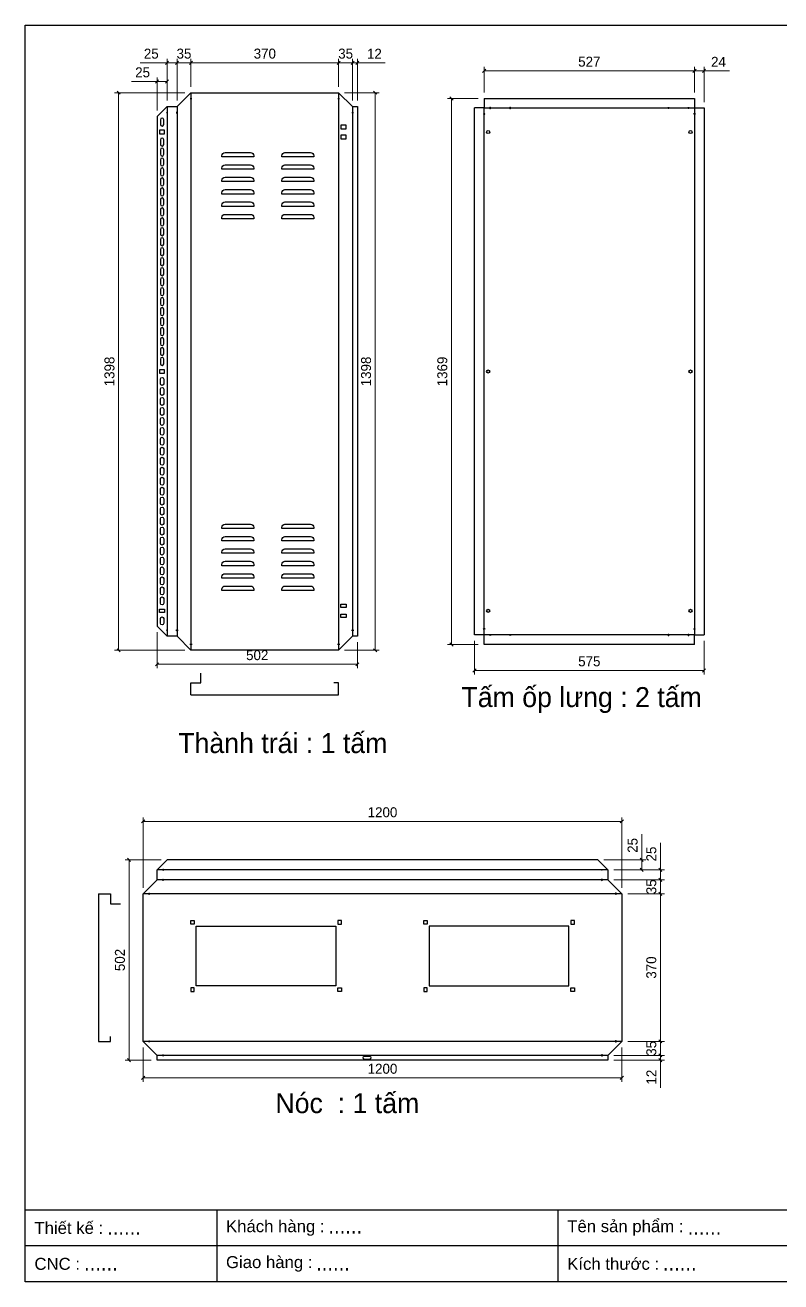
# Model space of a CAD drawing. Header units: millimetres. Extents: x 0 to 4455, y 0 to 3150.
# Drawn here: x 0 to 1894, y 0 to 3150 of the extents above; entities that cross this region are included whole.
import ezdxf
from ezdxf.enums import TextEntityAlignment as Align

# ---------------------------------------------------------------- set-up
doc = ezdxf.new("R2010")
doc.units = ezdxf.units.MM
doc.layers.add('CNC', color=7, linetype='Continuous')
doc.layers.add('DIM', color=253, linetype='Continuous')
doc.styles.add('Arial', font='arial.ttf')
doc.styles.add('Tahoma (Input Text)', font='tahoma.ttf')
doc.dimstyles.new('Dim-25', dxfattribs={"dimtxt": 25, "dimasz": 8, "dimexe": 10, "dimexo": 15, "dimgap": 10, "dimtad": 1, "dimdec": 0, "dimtxsty": 'Standard', "dimblk": 'OBLIQUE', "dimcen": 10, "dimclrd": 5, "dimclre": 5, "dimclrt": 3, "dimazin": 3, "dimtfac": 1, "dimtdec": 0, "dimtmove": 0, "dimatfit": 3, "dimldrblk": 'OBLIQUE', "dimlwd": 9, "dimlwe": 9})

# ---------------------------------------------------------------- blocks, each defined once
blk = doc.blocks.new('khungtenAsean2')
at = {"color": 7}
for p, q in [((2970, -1980), (0, -1980)), ((320, -1980), (320, -2100)), ((890, -1980), (890, -2100)), ((2020, -2040), (0, -2040))]:
    blk.add_line(p, q, dxfattribs=at)
blk.add_lwpolyline([(0, 0), (2970, 0), (2970, -2100), (0, -2100)], close=True, dxfattribs=at)
at = {"color": 2, "char_height": 20, "width": 917.634, "attachment_point": 4, "style": 'Arial'}
for s, insert in [('  Tên sản phẩm :', (890, -2010)), ('  Thiết kế :', (0, -2010)), ('  Khách hàng :', (320, -2010)), ('  Giao hàng :', (320, -2070)), ('  CNC :', (0, -2070)), ('  Kích thước :', (890, -2070))]:
    blk.add_mtext(s, dxfattribs=dict(at, insert=insert))
at = {"color": 1, "style": 'Tahoma (Input Text)', "flags": 8}
for tag, p in [('#03', (506.6, -2019.3)), ('#01', (137.1, -2021.3)), ('#05', (1106.6, -2021.3)), ('#07', (1834.7, -2021.3)), ('#09', (2146.7, -2021.3)), ('#02', (98.5, -2081.3)), ('#04', (486.1, -2081.3)), ('#06', (1065.3, -2081.3)), ('#08', (1817.4, -2081.3)), ('#10', (2146.7, -2081.3))]:
    blk.add_attdef(tag, p, '', height=25, dxfattribs=at)
blk.add_attdef('#11', text='', height=25, dxfattribs=at).set_placement((2915, -2067.3), align=Align.CENTER)
blk = doc.blocks.new('*D1')
at = {"color": 0, "linetype": 'ByBlock', "lineweight": -2}
for p, q in [((881.1, 2976.7), (873.1, 2984.7)), ((873.1, 1587.1), (881.1, 1579.1))]:
    blk.add_line(p, q, dxfattribs=at)
at = {"layer": 'Defpoints', "color": 0, "transparency": 16777216}
for p in [(785.5, 2980.7), (785.5, 1583.1), (877.1, 1583.1)]:
    blk.add_point(p, dxfattribs=at)
at = {"layer": 'DIM', "color": 5, "lineweight": 9, "transparency": 16777216}
for p, q in [((800.5, 2980.7), (887.1, 2980.7)), ((877.1, 2980.7), (877.1, 1583.1)), ((800.5, 1583.1), (887.1, 1583.1))]:
    blk.add_line(p, q, dxfattribs=at)
at = {"layer": 'DIM', "color": 3, "transparency": 16777216, "insert": (854.3, 2281.9), "char_height": 25, "attachment_point": 5, "rotation": 90}
blk.add_mtext('1398', dxfattribs=at)
blk = doc.blocks.new('_Oblique')
at = {"color": 0, "linetype": 'ByBlock', "lineweight": -2}
blk.add_line((-0.5, -0.5), (0.5, 0.5), dxfattribs=at)
blk = doc.blocks.new('*D2')
at = {"color": 0, "linetype": 'ByBlock', "lineweight": -2}
for p, q in [((419.5, 3059.7), (411.5, 3051.7)), ((781.5, 3051.7), (789.5, 3059.7))]:
    blk.add_line(p, q, dxfattribs=at)
at = {"layer": 'Defpoints', "color": 0, "transparency": 16777216}
for p in [(785.5, 3055.7), (415.5, 2980.7), (785.5, 2980.7)]:
    blk.add_point(p, dxfattribs=at)
at = {"layer": 'DIM', "color": 5, "lineweight": 9, "transparency": 16777216}
for p, q in [((415.5, 2995.7), (415.5, 3065.7)), ((415.5, 3055.7), (785.5, 3055.7)), ((785.5, 2995.7), (785.5, 3065.7))]:
    blk.add_line(p, q, dxfattribs=at)
at = {"layer": 'DIM', "color": 3, "transparency": 16777216, "insert": (600.5, 3078.5), "char_height": 25, "attachment_point": 5}
blk.add_mtext('370', dxfattribs=at)
blk = doc.blocks.new('*D3')
at = {"color": 0, "linetype": 'ByBlock', "lineweight": -2}
for p, q in [((789.5, 3059.7), (781.5, 3051.7)), ((816.5, 3051.7), (824.5, 3059.7))]:
    blk.add_line(p, q, dxfattribs=at)
at = {"layer": 'Defpoints', "color": 0, "transparency": 16777216}
for p in [(820.5, 3055.7), (785.5, 2980.7), (820.5, 2945.7)]:
    blk.add_point(p, dxfattribs=at)
at = {"layer": 'DIM', "color": 5, "lineweight": 9, "transparency": 16777216}
for p, q in [((785.5, 2995.7), (785.5, 3065.7)), ((785.5, 3055.7), (820.5, 3055.7)), ((820.5, 2960.7), (820.5, 3065.7))]:
    blk.add_line(p, q, dxfattribs=at)
at = {"layer": 'DIM', "color": 3, "transparency": 16777216, "insert": (803, 3078.5), "char_height": 25, "attachment_point": 5}
blk.add_mtext('35', dxfattribs=at)
blk = doc.blocks.new('*D4')
at = {"color": 0, "linetype": 'ByBlock', "lineweight": -2}
for p, q in [((816.5, 3051.7), (824.5, 3059.7)), ((836.5, 3059.7), (828.5, 3051.7))]:
    blk.add_line(p, q, dxfattribs=at)
at = {"layer": 'Defpoints', "color": 0, "transparency": 16777216}
for p in [(832.5, 3055.7), (820.5, 2945.7), (832.5, 2945.7)]:
    blk.add_point(p, dxfattribs=at)
at = {"layer": 'DIM', "color": 5, "lineweight": 9, "transparency": 16777216}
for p, q in [((820.5, 3055.7), (812.5, 3055.7)), ((820.5, 2960.7), (820.5, 3065.7)), ((820.5, 3055.7), (832.5, 3055.7)), ((832.5, 2960.7), (832.5, 3065.7)), ((832.5, 3055.7), (901.7, 3055.7))]:
    blk.add_line(p, q, dxfattribs=at)
at = {"layer": 'DIM', "color": 3, "transparency": 16777216, "insert": (875.1, 3078.2), "char_height": 25, "attachment_point": 5}
blk.add_mtext('12', dxfattribs=at)
blk = doc.blocks.new('*D5')
at = {"color": 0, "linetype": 'ByBlock', "lineweight": -2}
for p, q in [((334.5, 1551.9), (326.5, 1543.9)), ((828.5, 1543.9), (836.5, 1551.9))]:
    blk.add_line(p, q, dxfattribs=at)
at = {"layer": 'Defpoints', "color": 0, "transparency": 16777216}
for p in [(330.5, 1643.1), (832.5, 1618.1), (832.5, 1547.9)]:
    blk.add_point(p, dxfattribs=at)
at = {"layer": 'DIM', "color": 5, "lineweight": 9, "transparency": 16777216}
for p, q in [((330.5, 1628.1), (330.5, 1537.9)), ((832.5, 1603.1), (832.5, 1537.9)), ((330.5, 1547.9), (832.5, 1547.9))]:
    blk.add_line(p, q, dxfattribs=at)
at = {"layer": 'DIM', "color": 3, "transparency": 16777216, "insert": (581.5, 1570.7), "char_height": 25, "attachment_point": 5}
blk.add_mtext('502', dxfattribs=at)
blk = doc.blocks.new('*D6')
at = {"color": 0, "linetype": 'ByBlock', "lineweight": -2}
for p, q in [((384.5, 3059.7), (376.5, 3051.7)), ((411.5, 3051.7), (419.5, 3059.7))]:
    blk.add_line(p, q, dxfattribs=at)
at = {"layer": 'Defpoints', "color": 0, "transparency": 16777216}
for p in [(380.5, 3055.7), (415.5, 2980.7), (380.5, 2945.7)]:
    blk.add_point(p, dxfattribs=at)
at = {"layer": 'DIM', "color": 5, "lineweight": 9, "transparency": 16777216}
for p, q in [((380.5, 2960.7), (380.5, 3065.7)), ((415.5, 3055.7), (380.5, 3055.7)), ((415.5, 2995.7), (415.5, 3065.7))]:
    blk.add_line(p, q, dxfattribs=at)
at = {"layer": 'DIM', "color": 3, "transparency": 16777216, "insert": (398, 3078.5), "char_height": 25, "attachment_point": 5}
blk.add_mtext('35', dxfattribs=at)
blk = doc.blocks.new('*D7')
at = {"color": 0, "linetype": 'ByBlock', "lineweight": -2}
for p, q in [((359.5, 3059.7), (351.5, 3051.7)), ((376.5, 3051.7), (384.5, 3059.7))]:
    blk.add_line(p, q, dxfattribs=at)
at = {"layer": 'Defpoints', "color": 0, "transparency": 16777216}
for p in [(355.5, 3055.7), (355.5, 2945.7), (380.5, 2945.7)]:
    blk.add_point(p, dxfattribs=at)
at = {"layer": 'DIM', "color": 5, "lineweight": 9, "transparency": 16777216}
for p, q in [((355.5, 3055.7), (287.8, 3055.7)), ((355.5, 2960.7), (355.5, 3065.7)), ((380.5, 3055.7), (355.5, 3055.7)), ((380.5, 2960.7), (380.5, 3065.7))]:
    blk.add_line(p, q, dxfattribs=at)
at = {"layer": 'DIM', "color": 3, "transparency": 16777216, "insert": (316, 3078.4), "char_height": 25, "attachment_point": 5}
blk.add_mtext('25', dxfattribs=at)
blk = doc.blocks.new('*D8')
at = {"color": 0, "linetype": 'ByBlock', "lineweight": -2}
for p, q in [((334.5, 3012.8), (326.5, 3004.8)), ((351.5, 3004.8), (359.5, 3012.8))]:
    blk.add_line(p, q, dxfattribs=at)
at = {"layer": 'Defpoints', "color": 0, "transparency": 16777216}
for p in [(330.5, 3008.8), (355.5, 2945.7), (330.5, 2920.7)]:
    blk.add_point(p, dxfattribs=at)
at = {"layer": 'DIM', "color": 5, "lineweight": 9, "transparency": 16777216}
for p, q in [((330.5, 3008.8), (266.1, 3008.8)), ((330.5, 2935.7), (330.5, 3018.8)), ((355.5, 3008.8), (330.5, 3008.8)), ((355.5, 2960.7), (355.5, 3018.8))]:
    blk.add_line(p, q, dxfattribs=at)
at = {"layer": 'DIM', "color": 3, "transparency": 16777216, "insert": (294.3, 3031.6), "char_height": 25, "attachment_point": 5}
blk.add_mtext('25', dxfattribs=at)
blk = doc.blocks.new('f3daunguoc')
at = {"layer": 'CNC', "color": 2, "lineweight": -3}
blk.add_circle((0, 0), 1.5, dxfattribs=at)
blk = doc.blocks.new('f2dauxuoi')
at = {"layer": 'CNC', "color": 2, "lineweight": -3}
blk.add_circle((0, 0), 1, dxfattribs=at)
blk = doc.blocks.new('*D9')
at = {"color": 0, "linetype": 'ByBlock', "lineweight": -2}
for p, q in [((238.2, 2976.7), (230.2, 2984.7)), ((230.2, 1587.1), (238.2, 1579.1))]:
    blk.add_line(p, q, dxfattribs=at)
at = {"layer": 'Defpoints', "color": 0, "transparency": 16777216}
for p in [(415.5, 2980.7), (234.2, 1583.1), (415.5, 1583.1)]:
    blk.add_point(p, dxfattribs=at)
at = {"layer": 'DIM', "color": 5, "lineweight": 9, "transparency": 16777216}
for p, q in [((400.5, 2980.7), (224.2, 2980.7)), ((234.2, 2980.7), (234.2, 1583.1)), ((400.5, 1583.1), (224.2, 1583.1))]:
    blk.add_line(p, q, dxfattribs=at)
at = {"layer": 'DIM', "color": 3, "transparency": 16777216, "insert": (211.4, 2281.9), "char_height": 25, "attachment_point": 5, "rotation": 90}
blk.add_mtext('1398', dxfattribs=at)
blk = doc.blocks.new('*D19')
at = {"color": 0, "linetype": 'ByBlock', "lineweight": -2}
for p, q in [((1681.1, 3039.5), (1673.1, 3031.5)), ((1697.1, 3031.5), (1705.1, 3039.5))]:
    blk.add_line(p, q, dxfattribs=at)
at = {"layer": 'Defpoints', "color": 0, "transparency": 16777216}
for p in [(1701.1, 3035.5), (1677.1, 2966.3), (1701.1, 2942.3)]:
    blk.add_point(p, dxfattribs=at)
at = {"layer": 'DIM', "color": 5, "lineweight": 9, "transparency": 16777216}
for p, q in [((1677.1, 2981.3), (1677.1, 3045.5)), ((1677.1, 3035.5), (1701.1, 3035.5)), ((1701.1, 2957.3), (1701.1, 3045.5)), ((1701.1, 3035.5), (1765.2, 3035.5))]:
    blk.add_line(p, q, dxfattribs=at)
at = {"layer": 'DIM', "color": 3, "transparency": 16777216, "insert": (1737.2, 3058), "char_height": 25, "attachment_point": 5}
blk.add_mtext('24', dxfattribs=at)
blk = doc.blocks.new('*D20')
at = {"color": 0, "linetype": 'ByBlock', "lineweight": -2}
for p, q in [((1154.1, 3039.5), (1146.1, 3031.5)), ((1673.1, 3031.5), (1681.1, 3039.5))]:
    blk.add_line(p, q, dxfattribs=at)
at = {"layer": 'Defpoints', "color": 0, "transparency": 16777216}
for p in [(1150.1, 3035.5), (1150.1, 2966.3), (1677.1, 2966.3)]:
    blk.add_point(p, dxfattribs=at)
at = {"layer": 'DIM', "color": 5, "lineweight": 9, "transparency": 16777216}
for p, q in [((1150.1, 2981.3), (1150.1, 3045.5)), ((1677.1, 3035.5), (1150.1, 3035.5)), ((1677.1, 2981.3), (1677.1, 3045.5))]:
    blk.add_line(p, q, dxfattribs=at)
at = {"layer": 'DIM', "color": 3, "transparency": 16777216, "insert": (1413.6, 3058.3), "char_height": 25, "attachment_point": 5}
blk.add_mtext('527', dxfattribs=at)
blk = doc.blocks.new('*D21')
at = {"color": 0, "linetype": 'ByBlock', "lineweight": -2}
for p, q in [((1072.1, 2962.3), (1064.1, 2970.3)), ((1064.1, 1601.5), (1072.1, 1593.5))]:
    blk.add_line(p, q, dxfattribs=at)
at = {"layer": 'Defpoints', "color": 0, "transparency": 16777216}
for p in [(1150.1, 2966.3), (1068.1, 1597.5), (1150.1, 1597.5)]:
    blk.add_point(p, dxfattribs=at)
at = {"layer": 'DIM', "color": 5, "lineweight": 9, "transparency": 16777216}
for p, q in [((1135.1, 2966.3), (1058.1, 2966.3)), ((1068.1, 2966.3), (1068.1, 1597.5)), ((1135.1, 1597.5), (1058.1, 1597.5))]:
    blk.add_line(p, q, dxfattribs=at)
at = {"layer": 'DIM', "color": 3, "transparency": 16777216, "insert": (1045.3, 2281.9), "char_height": 25, "attachment_point": 5, "rotation": 90}
blk.add_mtext('1369', dxfattribs=at)
blk = doc.blocks.new('*D29')
at = {"color": 0, "linetype": 'ByBlock', "lineweight": -2}
for p, q in [((1130.1, 1536.5), (1122.1, 1528.5)), ((1697.1, 1528.5), (1705.1, 1536.5))]:
    blk.add_line(p, q, dxfattribs=at)
at = {"layer": 'Defpoints', "color": 0, "transparency": 16777216}
for p in [(1126.1, 1621.5), (1701.1, 1621.5), (1701.1, 1532.5)]:
    blk.add_point(p, dxfattribs=at)
at = {"layer": 'DIM', "color": 5, "lineweight": 9, "transparency": 16777216}
for p, q in [((1126.1, 1606.5), (1126.1, 1522.5)), ((1701.1, 1606.5), (1701.1, 1522.5)), ((1126.1, 1532.5), (1701.1, 1532.5))]:
    blk.add_line(p, q, dxfattribs=at)
at = {"layer": 'DIM', "color": 3, "transparency": 16777216, "insert": (1413.6, 1555.2), "char_height": 25, "attachment_point": 5}
blk.add_mtext('575', dxfattribs=at)
blk = doc.blocks.new('*D30')
at = {"color": 0, "linetype": 'ByBlock', "lineweight": -2}
for p, q in [((299.6, 515.2), (291.6, 507.2)), ((1491.2, 507.2), (1499.2, 515.2))]:
    blk.add_line(p, q, dxfattribs=at)
at = {"layer": 'Defpoints', "color": 0, "transparency": 16777216}
for p in [(295.6, 602.8), (1495.2, 602.8), (295.6, 511.2)]:
    blk.add_point(p, dxfattribs=at)
at = {"layer": 'DIM', "color": 5, "lineweight": 9, "transparency": 16777216}
for p, q in [((295.6, 587.8), (295.6, 501.2)), ((1495.2, 587.8), (1495.2, 501.2)), ((1495.2, 511.2), (295.6, 511.2))]:
    blk.add_line(p, q, dxfattribs=at)
at = {"layer": 'DIM', "color": 3, "transparency": 16777216, "insert": (895.4, 534), "char_height": 25, "attachment_point": 5}
blk.add_mtext('1200', dxfattribs=at)
blk = doc.blocks.new('*D31')
at = {"color": 0, "linetype": 'ByBlock', "lineweight": -2}
for p, q in [((1595.7, 968.8), (1587.7, 976.8)), ((1587.7, 606.8), (1595.7, 598.8))]:
    blk.add_line(p, q, dxfattribs=at)
at = {"layer": 'Defpoints', "color": 0, "transparency": 16777216}
for p in [(1495.2, 972.8), (1495.2, 602.8), (1591.7, 602.8)]:
    blk.add_point(p, dxfattribs=at)
at = {"layer": 'DIM', "color": 5, "lineweight": 9, "transparency": 16777216}
for p, q in [((1510.2, 972.8), (1601.7, 972.8)), ((1591.7, 972.8), (1591.7, 602.8)), ((1510.2, 602.8), (1601.7, 602.8))]:
    blk.add_line(p, q, dxfattribs=at)
at = {"layer": 'DIM', "color": 3, "transparency": 16777216, "insert": (1569, 787.8), "char_height": 25, "attachment_point": 5, "rotation": 90}
blk.add_mtext('370', dxfattribs=at)
blk = doc.blocks.new('*D32')
at = {"color": 0, "linetype": 'ByBlock', "lineweight": -2}
for p, q in [((1595.7, 598.8), (1587.7, 606.8)), ((1587.7, 571.8), (1595.7, 563.8))]:
    blk.add_line(p, q, dxfattribs=at)
at = {"layer": 'Defpoints', "color": 0, "transparency": 16777216}
for p in [(1495.2, 602.8), (1460.2, 567.8), (1591.7, 567.8)]:
    blk.add_point(p, dxfattribs=at)
at = {"layer": 'DIM', "color": 5, "lineweight": 9, "transparency": 16777216}
for p, q in [((1510.2, 602.8), (1601.7, 602.8)), ((1591.7, 602.8), (1591.7, 567.8)), ((1475.2, 567.8), (1601.7, 567.8))]:
    blk.add_line(p, q, dxfattribs=at)
at = {"layer": 'DIM', "color": 3, "transparency": 16777216, "insert": (1569, 585.3), "char_height": 25, "attachment_point": 5, "rotation": 90}
blk.add_mtext('35', dxfattribs=at)
blk = doc.blocks.new('*D33')
at = {"color": 0, "linetype": 'ByBlock', "lineweight": -2}
for p, q in [((1587.7, 571.8), (1595.7, 563.8)), ((1595.7, 551.8), (1587.7, 559.8))]:
    blk.add_line(p, q, dxfattribs=at)
at = {"layer": 'Defpoints', "color": 0, "transparency": 16777216}
for p in [(1460.2, 567.8), (1460.2, 555.8), (1591.7, 555.8)]:
    blk.add_point(p, dxfattribs=at)
at = {"layer": 'DIM', "color": 5, "lineweight": 9, "transparency": 16777216}
for p, q in [((1475.2, 567.8), (1601.7, 567.8)), ((1591.7, 567.8), (1591.7, 575.8)), ((1591.7, 567.8), (1591.7, 555.8)), ((1475.2, 555.8), (1601.7, 555.8)), ((1591.7, 555.8), (1591.7, 486.6))]:
    blk.add_line(p, q, dxfattribs=at)
at = {"layer": 'DIM', "color": 3, "transparency": 16777216, "insert": (1569.2, 513.2), "char_height": 25, "attachment_point": 5, "rotation": 90}
blk.add_mtext('12', dxfattribs=at)
blk = doc.blocks.new('*D34')
at = {"color": 0, "linetype": 'ByBlock', "lineweight": -2}
for p, q in [((264.3, 1053.8), (256.3, 1061.8)), ((256.3, 559.8), (264.3, 551.8))]:
    blk.add_line(p, q, dxfattribs=at)
at = {"layer": 'Defpoints', "color": 0, "transparency": 16777216}
for p in [(355.6, 1057.8), (260.3, 555.8), (330.6, 555.8)]:
    blk.add_point(p, dxfattribs=at)
at = {"layer": 'DIM', "color": 5, "lineweight": 9, "transparency": 16777216}
for p, q in [((340.6, 1057.8), (250.3, 1057.8)), ((260.3, 1057.8), (260.3, 555.8)), ((315.6, 555.8), (250.3, 555.8))]:
    blk.add_line(p, q, dxfattribs=at)
at = {"layer": 'DIM', "color": 3, "transparency": 16777216, "insert": (237.6, 806.8), "char_height": 25, "attachment_point": 5, "rotation": 90}
blk.add_mtext('502', dxfattribs=at)
blk = doc.blocks.new('*D35')
at = {"color": 0, "linetype": 'ByBlock', "lineweight": -2}
for p, q in [((1595.7, 1003.8), (1587.7, 1011.8)), ((1587.7, 976.8), (1595.7, 968.8))]:
    blk.add_line(p, q, dxfattribs=at)
at = {"layer": 'Defpoints', "color": 0, "transparency": 16777216}
for p in [(1460.2, 1007.8), (1591.7, 1007.8), (1495.2, 972.8)]:
    blk.add_point(p, dxfattribs=at)
at = {"layer": 'DIM', "color": 5, "lineweight": 9, "transparency": 16777216}
for p, q in [((1475.2, 1007.8), (1601.7, 1007.8)), ((1591.7, 972.8), (1591.7, 1007.8)), ((1510.2, 972.8), (1601.7, 972.8))]:
    blk.add_line(p, q, dxfattribs=at)
at = {"layer": 'DIM', "color": 3, "transparency": 16777216, "insert": (1569, 990.3), "char_height": 25, "attachment_point": 5, "rotation": 90}
blk.add_mtext('35', dxfattribs=at)
blk = doc.blocks.new('*D36')
at = {"color": 0, "linetype": 'ByBlock', "lineweight": -2}
for p, q in [((1595.7, 1028.8), (1587.7, 1036.8)), ((1587.7, 1011.8), (1595.7, 1003.8))]:
    blk.add_line(p, q, dxfattribs=at)
at = {"layer": 'Defpoints', "color": 0, "transparency": 16777216}
for p in [(1460.2, 1032.8), (1591.7, 1032.8), (1460.2, 1007.8)]:
    blk.add_point(p, dxfattribs=at)
at = {"layer": 'DIM', "color": 5, "lineweight": 9, "transparency": 16777216}
for p, q in [((1591.7, 1032.8), (1591.7, 1100.6)), ((1475.2, 1032.8), (1601.7, 1032.8)), ((1591.7, 1007.8), (1591.7, 1032.8)), ((1475.2, 1007.8), (1601.7, 1007.8))]:
    blk.add_line(p, q, dxfattribs=at)
at = {"layer": 'DIM', "color": 3, "transparency": 16777216, "insert": (1569, 1072.4), "char_height": 25, "attachment_point": 5, "rotation": 90}
blk.add_mtext('25', dxfattribs=at)
blk = doc.blocks.new('*D37')
at = {"color": 0, "linetype": 'ByBlock', "lineweight": -2}
for p, q in [((1548.9, 1053.8), (1540.9, 1061.8)), ((1540.9, 1036.8), (1548.9, 1028.8))]:
    blk.add_line(p, q, dxfattribs=at)
at = {"layer": 'Defpoints', "color": 0, "transparency": 16777216}
for p in [(1435.2, 1057.8), (1544.9, 1057.8), (1460.2, 1032.8)]:
    blk.add_point(p, dxfattribs=at)
at = {"layer": 'DIM', "color": 5, "lineweight": 9, "transparency": 16777216}
for p, q in [((1544.9, 1057.8), (1544.9, 1122.3)), ((1450.2, 1057.8), (1554.9, 1057.8)), ((1544.9, 1032.8), (1544.9, 1057.8)), ((1475.2, 1032.8), (1554.9, 1032.8))]:
    blk.add_line(p, q, dxfattribs=at)
at = {"layer": 'DIM', "color": 3, "transparency": 16777216, "insert": (1522.1, 1094), "char_height": 25, "attachment_point": 5, "rotation": 90}
blk.add_mtext('25', dxfattribs=at)
blk = doc.blocks.new('*D38')
at = {"color": 0, "linetype": 'ByBlock', "lineweight": -2}
for p, q in [((299.6, 1158.2), (291.6, 1150.2)), ((1491.2, 1150.2), (1499.2, 1158.2))]:
    blk.add_line(p, q, dxfattribs=at)
at = {"layer": 'Defpoints', "color": 0, "transparency": 16777216}
for p in [(295.6, 1154.2), (295.6, 972.8), (1495.2, 972.8)]:
    blk.add_point(p, dxfattribs=at)
at = {"layer": 'DIM', "color": 5, "lineweight": 9, "transparency": 16777216}
for p, q in [((295.6, 987.8), (295.6, 1164.2)), ((1495.2, 1154.2), (295.6, 1154.2)), ((1495.2, 987.8), (1495.2, 1164.2))]:
    blk.add_line(p, q, dxfattribs=at)
at = {"layer": 'DIM', "color": 3, "transparency": 16777216, "insert": (895.4, 1176.9), "char_height": 25, "attachment_point": 5}
blk.add_mtext('1200', dxfattribs=at)

msp = doc.modelspace()

# ---------------------------------------------------------------- linework, layer by layer
at = {"color": 7}
for p, q in [((380.5, 2945.7), (415.5, 2980.7)), ((415.5, 2980.7), (415.5, 1583.1)), ((785.5, 2980.7), (785.5, 1583.1)), ((785.5, 2980.7), (820.5, 2945.7)), ((355.5, 2945.7), (330.5, 2920.7)), ((355.5, 2945.7), (355.5, 1618.1)), ((380.5, 2945.7), (380.5, 1618.1)), ((820.5, 2945.7), (820.5, 1618.1)), ((330.5, 2920.7), (330.5, 1643.1)), ((355.5, 1618.1), (330.5, 1643.1)), ((380.5, 1618.1), (415.5, 1583.1)), ((785.5, 1583.1), (820.5, 1618.1)), ((440.5, 1501.1), (440.5, 1526.1)), ((415.5, 1471.1), (415.5, 1501.1)), ((415.5, 1501.1), (440.5, 1501.1)), ((785.5, 1501.1), (773.5, 1501.1)), ((785.5, 1471.1), (785.5, 1501.1)), ((415.5, 1471.1), (785.5, 1471.1)), ((330.6, 1032.8), (355.6, 1057.8)), ((1435.2, 1057.8), (355.6, 1057.8)), ((1460.2, 1032.8), (1435.2, 1057.8)), ((1460.2, 1032.8), (330.6, 1032.8)), ((330.6, 1007.8), (295.6, 972.8)), ((1460.2, 1007.8), (330.6, 1007.8)), ((1460.2, 1007.8), (1495.2, 972.8)), ((183.6, 972.8), (183.6, 602.8)), ((183.6, 972.8), (213.6, 972.8)), ((213.6, 972.8), (213.6, 947.8)), ((213.6, 947.8), (238.6, 947.8)), ((1495.2, 972.8), (295.6, 972.8)), ((183.6, 602.8), (213.6, 602.8)), ((213.6, 602.8), (213.6, 614.8)), ((1495.2, 602.8), (295.6, 602.8)), ((295.6, 602.8), (330.6, 567.8)), ((1495.2, 602.8), (1460.2, 567.8)), ((1460.2, 567.8), (330.6, 567.8))]:
    msp.add_line(p, q, dxfattribs=at)
for points in [[(415.5, 2980.7), (785.5, 2980.7)], [(355.5, 2945.7), (380.5, 2945.7)], [(820.5, 2945.7), (832.5, 2945.7), (832.5, 1618.1), (820.5, 1618.1)], [(380.5, 1618.1), (355.5, 1618.1)], [(785.5, 1583.1), (415.5, 1583.1)], [(330.6, 1007.8), (330.6, 1032.8)], [(1460.2, 1032.8), (1460.2, 1007.8)], [(295.6, 602.8), (295.6, 972.8)], [(1495.2, 972.8), (1495.2, 602.8)], [(1460.2, 567.8), (1460.2, 555.8), (330.6, 555.8), (330.6, 567.8)]]:
    msp.add_lwpolyline(points, dxfattribs=at)
for points in [[(1150.1, 2966.3), (1150.1, 2942.3), (1126.1, 2942.3)], [(1150.1, 2966.3), (1677.1, 2966.3)], [(1677.1, 2966.3), (1677.1, 2942.3), (1701.1, 2942.3)], [(1126.1, 1621.5), (1126.1, 2942.3)], [(1701.1, 2942.3), (1701.1, 1621.5)], [(1150.1, 1597.5), (1150.1, 1621.5), (1126.1, 1621.5)], [(1677.1, 1597.5), (1677.1, 1621.5), (1701.1, 1621.5)], [(1677.1, 1597.5), (1150.1, 1597.5)]]:
    msp.add_lwpolyline(points)
msp.add_lwpolyline([(1150.1, 2942.3), (1677.1, 2942.3), (1677.1, 1621.5), (1150.1, 1621.5)], close=True)
at = {"color": 2, "ltscale": 0.5}
for points in [[(338.8, 2901.2, 1), (347.3, 2901.2), (347.3, 2912.7, 1), (338.8, 2912.7)], [(338.8, 2851.2, 1), (347.3, 2851.2), (347.3, 2862.7, 1), (338.8, 2862.7)], [(338.8, 2826.2, 1), (347.3, 2826.2), (347.3, 2837.7, 1), (338.8, 2837.7)], [(338.8, 2801.2, 1), (347.3, 2801.2), (347.3, 2812.7, 1), (338.8, 2812.7)], [(338.8, 2776.2, 1), (347.3, 2776.2), (347.3, 2787.7, 1), (338.8, 2787.7)], [(338.8, 2751.2, 1), (347.3, 2751.2), (347.3, 2762.7, 1), (338.8, 2762.7)], [(338.8, 2726.2, 1), (347.3, 2726.2), (347.3, 2737.7, 1), (338.8, 2737.7)], [(338.8, 2701.2, 1), (347.3, 2701.2), (347.3, 2712.7, 1), (338.8, 2712.7)], [(338.8, 2676.2, 1), (347.3, 2676.2), (347.3, 2687.7, 1), (338.8, 2687.7)], [(338.8, 2651.2, 1), (347.3, 2651.2), (347.3, 2662.7, 1), (338.8, 2662.7)], [(338.8, 2626.2, 1), (347.3, 2626.2), (347.3, 2637.7, 1), (338.8, 2637.7)], [(338.8, 2601.2, 1), (347.3, 2601.2), (347.3, 2612.7, 1), (338.8, 2612.7)], [(338.8, 2576.2, 1), (347.3, 2576.2), (347.3, 2587.7, 1), (338.8, 2587.7)], [(338.8, 2551.2, 1), (347.3, 2551.2), (347.3, 2562.7, 1), (338.8, 2562.7)], [(338.8, 2526.2, 1), (347.3, 2526.2), (347.3, 2537.7, 1), (338.8, 2537.7)], [(338.8, 2501.2, 1), (347.3, 2501.2), (347.3, 2512.7, 1), (338.8, 2512.7)], [(338.8, 2476.2, 1), (347.3, 2476.2), (347.3, 2487.7, 1), (338.8, 2487.7)], [(338.8, 2451.2, 1), (347.3, 2451.2), (347.3, 2462.7, 1), (338.8, 2462.7)], [(338.8, 2426.2, 1), (347.3, 2426.2), (347.3, 2437.7, 1), (338.8, 2437.7)], [(338.8, 2401.2, 1), (347.3, 2401.2), (347.3, 2412.7, 1), (338.8, 2412.7)], [(338.8, 2376.2, 1), (347.3, 2376.2), (347.3, 2387.7, 1), (338.8, 2387.7)], [(338.8, 2351.2, 1), (347.3, 2351.2), (347.3, 2362.7, 1), (338.8, 2362.7)], [(338.8, 2326.2, 1), (347.3, 2326.2), (347.3, 2337.7, 1), (338.8, 2337.7)], [(338.8, 2301.2, 1), (347.3, 2301.2), (347.3, 2312.7, 1), (338.8, 2312.7)], [(338.8, 2262.6, -1), (347.3, 2262.6), (347.3, 2251.1, -1), (338.8, 2251.1)], [(338.8, 2237.6, -1), (347.3, 2237.6), (347.3, 2226.1, -1), (338.8, 2226.1)], [(338.8, 2212.6, -1), (347.3, 2212.6), (347.3, 2201.1, -1), (338.8, 2201.1)], [(338.8, 2187.6, -1), (347.3, 2187.6), (347.3, 2176.1, -1), (338.8, 2176.1)], [(338.8, 2162.6, -1), (347.3, 2162.6), (347.3, 2151.1, -1), (338.8, 2151.1)], [(338.8, 2137.6, -1), (347.3, 2137.6), (347.3, 2126.1, -1), (338.8, 2126.1)], [(338.8, 2112.6, -1), (347.3, 2112.6), (347.3, 2101.1, -1), (338.8, 2101.1)], [(338.8, 2087.6, -1), (347.3, 2087.6), (347.3, 2076.1, -1), (338.8, 2076.1)], [(338.8, 2062.6, -1), (347.3, 2062.6), (347.3, 2051.1, -1), (338.8, 2051.1)], [(338.8, 2037.6, -1), (347.3, 2037.6), (347.3, 2026.1, -1), (338.8, 2026.1)], [(338.8, 2012.6, -1), (347.3, 2012.6), (347.3, 2001.1, -1), (338.8, 2001.1)], [(338.8, 1987.6, -1), (347.3, 1987.6), (347.3, 1976.1, -1), (338.8, 1976.1)], [(338.8, 1962.6, -1), (347.3, 1962.6), (347.3, 1951.1, -1), (338.8, 1951.1)], [(338.8, 1937.6, -1), (347.3, 1937.6), (347.3, 1926.1, -1), (338.8, 1926.1)], [(338.8, 1912.6, -1), (347.3, 1912.6), (347.3, 1901.1, -1), (338.8, 1901.1)], [(338.8, 1887.6, -1), (347.3, 1887.6), (347.3, 1876.1, -1), (338.8, 1876.1)], [(338.8, 1862.6, -1), (347.3, 1862.6), (347.3, 1851.1, -1), (338.8, 1851.1)], [(338.8, 1837.6, -1), (347.3, 1837.6), (347.3, 1826.1, -1), (338.8, 1826.1)], [(338.8, 1812.6, -1), (347.3, 1812.6), (347.3, 1801.1, -1), (338.8, 1801.1)], [(338.8, 1787.6, -1), (347.3, 1787.6), (347.3, 1776.1, -1), (338.8, 1776.1)], [(338.8, 1762.6, -1), (347.3, 1762.6), (347.3, 1751.1, -1), (338.8, 1751.1)], [(338.8, 1737.6, -1), (347.3, 1737.6), (347.3, 1726.1, -1), (338.8, 1726.1)], [(338.8, 1712.6, -1), (347.3, 1712.6), (347.3, 1701.1, -1), (338.8, 1701.1)], [(338.8, 1662.6, -1), (347.3, 1662.6), (347.3, 1651.1, -1), (338.8, 1651.1)], [(862.3, 566.1, -1), (862.3, 557.6), (850.8, 557.6, -1), (850.8, 566.1)]]:
    msp.add_lwpolyline(points, format="xyb", close=True, dxfattribs=at)
at = {"color": 2}
for points in [[(804.3, 2898.9), (791.3, 2898.9), (791.3, 2889.9), (804.3, 2889.9)], [(336.5, 2877.5), (349.5, 2877.5), (349.5, 2886.5), (336.5, 2886.5)], [(804.3, 2873.9), (791.3, 2873.9), (791.3, 2864.9), (804.3, 2864.9)], [(336.5, 2277.4), (349.5, 2277.4), (349.5, 2286.4), (336.5, 2286.4)], [(336.5, 1686.4), (349.5, 1686.4), (349.5, 1677.4), (336.5, 1677.4)], [(804.3, 1689.9), (791.3, 1689.9), (791.3, 1698.9), (804.3, 1698.9)], [(804.3, 1664.9), (791.3, 1664.9), (791.3, 1673.9), (804.3, 1673.9)], [(423.9, 896.4), (414.9, 896.4), (414.9, 905.4), (423.9, 905.4)], [(428.7, 891.6), (778.7, 891.6), (778.7, 741.6), (428.7, 741.6)], [(783.4, 896.4), (792.4, 896.4), (792.4, 905.4), (783.4, 905.4)], [(1007.7, 896.4), (998.7, 896.4), (998.7, 905.4), (1007.7, 905.4)], [(1362.5, 891.6), (1012.5, 891.6), (1012.5, 741.6), (1362.5, 741.6)], [(1367.2, 896.4), (1376.2, 896.4), (1376.2, 905.4), (1367.2, 905.4)], [(423.9, 736.9), (414.9, 736.9), (414.9, 727.9), (423.9, 727.9)], [(783.4, 736.9), (792.4, 736.9), (792.4, 727.9), (783.4, 727.9)], [(1007.7, 736.9), (998.7, 736.9), (998.7, 727.9), (1007.7, 727.9)], [(1367.2, 736.9), (1376.2, 736.9), (1376.2, 727.9), (1367.2, 727.9)]]:
    msp.add_lwpolyline(points, close=True, dxfattribs=at)
for points in [[(501, 2830.7), (565, 2830.7, -0.414214), (573, 2822.7), (573, 2819.7), (493, 2819.7), (493, 2822.7, -0.414214)], [(651, 2830.7), (715, 2830.7, -0.414214), (723, 2822.7), (723, 2819.7), (643, 2819.7), (643, 2822.7, -0.414214)], [(501, 2799.7), (565, 2799.7, -0.414214), (573, 2791.7), (573, 2788.7), (493, 2788.7), (493, 2791.7, -0.414214)], [(651, 2799.7), (715, 2799.7, -0.414214), (723, 2791.7), (723, 2788.7), (643, 2788.7), (643, 2791.7, -0.414214)], [(501, 2768.7), (565, 2768.7, -0.414214), (573, 2760.7), (573, 2757.7), (493, 2757.7), (493, 2760.7, -0.414214)], [(651, 2768.7), (715, 2768.7, -0.414214), (723, 2760.7), (723, 2757.7), (643, 2757.7), (643, 2760.7, -0.414214)], [(501, 2737.7), (565, 2737.7, -0.414214), (573, 2729.7), (573, 2726.7), (493, 2726.7), (493, 2729.7, -0.414214)], [(651, 2737.7), (715, 2737.7, -0.414214), (723, 2729.7), (723, 2726.7), (643, 2726.7), (643, 2729.7, -0.414214)], [(501, 2706.7), (565, 2706.7, -0.414214), (573, 2698.7), (573, 2695.7), (493, 2695.7), (493, 2698.7, -0.414214)], [(651, 2706.7), (715, 2706.7, -0.414214), (723, 2698.7), (723, 2695.7), (643, 2695.7), (643, 2698.7, -0.414214)], [(501, 2675.7), (565, 2675.7, -0.414214), (573, 2667.7), (573, 2664.7), (493, 2664.7), (493, 2667.7, -0.414214)], [(651, 2675.7), (715, 2675.7, -0.414214), (723, 2667.7), (723, 2664.7), (643, 2664.7), (643, 2667.7, -0.414214)], [(501, 1899.1), (565, 1899.1, -0.414214), (573, 1891.1), (573, 1888.1), (493, 1888.1), (493, 1891.1, -0.414214)], [(651, 1899.1), (715, 1899.1, -0.414214), (723, 1891.1), (723, 1888.1), (643, 1888.1), (643, 1891.1, -0.414214)], [(501, 1868.1), (565, 1868.1, -0.414214), (573, 1860.1), (573, 1857.1), (493, 1857.1), (493, 1860.1, -0.414214)], [(651, 1868.1), (715, 1868.1, -0.414214), (723, 1860.1), (723, 1857.1), (643, 1857.1), (643, 1860.1, -0.414214)], [(501, 1837.1), (565, 1837.1, -0.414214), (573, 1829.1), (573, 1826.1), (493, 1826.1), (493, 1829.1, -0.414214)], [(651, 1837.1), (715, 1837.1, -0.414214), (723, 1829.1), (723, 1826.1), (643, 1826.1), (643, 1829.1, -0.414214)], [(501, 1806.1), (565, 1806.1, -0.414214), (573, 1798.1), (573, 1795.1), (493, 1795.1), (493, 1798.1, -0.414214)], [(651, 1806.1), (715, 1806.1, -0.414214), (723, 1798.1), (723, 1795.1), (643, 1795.1), (643, 1798.1, -0.414214)], [(501, 1775.1), (565, 1775.1, -0.414214), (573, 1767.1), (573, 1764.1), (493, 1764.1), (493, 1767.1, -0.414214)], [(651, 1775.1), (715, 1775.1, -0.414214), (723, 1767.1), (723, 1764.1), (643, 1764.1), (643, 1767.1, -0.414214)], [(501, 1744.1), (565, 1744.1, -0.414214), (573, 1736.1), (573, 1733.1), (493, 1733.1), (493, 1736.1, -0.414214)], [(651, 1744.1), (715, 1744.1, -0.414214), (723, 1736.1), (723, 1733.1), (643, 1733.1), (643, 1736.1, -0.414214)]]:
    msp.add_lwpolyline(points, format="xyb", close=True, dxfattribs=at)
for centre in [(1160.1, 2882), (1667.1, 2882), (1160.1, 2281.9), (1667.1, 2281.9), (1160.1, 1681.9), (1667.1, 1681.9)]:
    msp.add_circle(centre, 4, dxfattribs=at)

# ---------------------------------------------------------------- block references
at = {"color": 7}
ref = msp.add_blockref('khungtenAsean2', (0, 3150), dxfattribs=dict(at, xscale=1.5, yscale=1.5, zscale=1.5))
ref.add_attrib('#06', '......', (1598, 28.1), dxfattribs={"color": 1, "height": 37.5, "style": 'Tahoma (Input Text)'})
ref.add_attrib('#05', '......', (1659.9, 118.1), dxfattribs={"color": 1, "height": 37.5, "style": 'Tahoma (Input Text)'})
ref.add_attrib('#04', '......', (729.2, 28.1), dxfattribs={"color": 1, "height": 37.5, "style": 'Tahoma (Input Text)'})
ref.add_attrib('#03', '......', (759.9, 121), dxfattribs={"color": 1, "height": 37.5, "style": 'Tahoma (Input Text)'})
ref.add_attrib('#02', '......', (147.7, 28.1), dxfattribs={"color": 1, "height": 37.5, "style": 'Tahoma (Input Text)'})
ref.add_attrib('#01', '......', (205.6, 118.1), dxfattribs={"color": 1, "height": 37.5, "style": 'Tahoma (Input Text)'})
at = {"lineweight": -3, "xscale": -1}
for name, p, rotation in [('f3daunguoc', (415.5, 2965.7), 180), ('f3daunguoc', (785.5, 2965.7), 180), ('f3daunguoc', (380.5, 2930.7), 180), ('f3daunguoc', (820.5, 2930.7), 180), ('f3daunguoc', (1165.1, 2942.3), 180), ('f3daunguoc', (1215.1, 2942.3), 180), ('f3daunguoc', (1150.1, 2927.3), 180), ('f2dauxuoi', (355.5, 1633.1), 180), ('f2dauxuoi', (345.6, 1032.8), 90), ('f3daunguoc', (1445.2, 1007.8), 90), ('f3daunguoc', (1480.2, 972.8), 90), ('f3daunguoc', (1480.2, 602.8), 90), ('f3daunguoc', (1445.2, 567.8), 90)]:
    msp.add_blockref(name, p, dxfattribs=dict(at, rotation=rotation))
at = {"lineweight": -3}
for name, p in [('f2dauxuoi', (355.5, 2930.7)), ('f3daunguoc', (1150.1, 1636.5)), ('f3daunguoc', (380.5, 1633.1)), ('f3daunguoc', (820.5, 1633.1)), ('f3daunguoc', (1165.1, 1621.5)), ('f3daunguoc', (1215.1, 1621.5)), ('f3daunguoc', (415.5, 1598.1)), ('f3daunguoc', (785.5, 1598.1))]:
    msp.add_blockref(name, p, dxfattribs=at)
for name, p, rotation in [('f3daunguoc', (1612.1, 2942.3), 180), ('f3daunguoc', (1662.1, 2942.3), 180), ('f3daunguoc', (1677.1, 2927.3), 180), ('f3daunguoc', (345.6, 1007.8), 270), ('f2dauxuoi', (1445.2, 1032.8), 270), ('f3daunguoc', (310.6, 972.8), 270), ('f3daunguoc', (310.6, 602.8), 270), ('f3daunguoc', (345.6, 567.8), 270)]:
    msp.add_blockref(name, p, dxfattribs=dict(at, rotation=rotation))
at = {"lineweight": -3, "xscale": -1}
for p in [(1677.1, 1636.5), (1612.1, 1621.5), (1662.1, 1621.5)]:
    msp.add_blockref('f3daunguoc', p, dxfattribs=at)

# ---------------------------------------------------------------- texts
at = {"color": 2, "char_height": 50, "width": 1216.419, "attachment_point": 5}
for s, insert in [('Tấm ốp lưng : 2 tấm', (1394.3, 1458.2)), ('Thành trái : 1 tấm', (645.6, 1350.1)), ('Nóc  : 1 tấm', (807.3, 447.6))]:
    msp.add_mtext(s, dxfattribs=dict(at, insert=insert))

# ---------------------------------------------------------------- dimensions: what is measured, and where the dimension line sits
at = {"layer": 'DIM', "color": 7}
for base, p1, p2, picture, middle in [((355.5, 3055.7), (380.5, 2945.7), (355.5, 2945.7), '*D7', (316, 3055.7)), ((380.5, 3055.7), (415.5, 2980.7), (380.5, 2945.7), '*D6', (398, 3055.7)), ((785.5, 3055.7), (415.5, 2980.7), (785.5, 2980.7), '*D2', (600.5, 3055.7)), ((820.5, 3055.7), (785.5, 2980.7), (820.5, 2945.7), '*D3', (803, 3055.7)), ((330.5, 3008.8), (355.5, 2945.7), (330.5, 2920.7), '*D8', (294.3, 3008.8))]:
    dim = msp.add_linear_dim(base=base, p1=p1, p2=p2, dimstyle='Dim-25', dxfattribs=at)
    dim.commit()
    dim.dimension.update_dxf_attribs({"geometry": picture, "text_midpoint": middle, "dimtype": 160})
for base, p1, p2, picture, middle in [((832.5, 3055.7), (820.5, 2945.7), (832.5, 2945.7), '*D4', (875.1, 3078.2)), ((832.5, 1547.9), (330.5, 1643.1), (832.5, 1618.1), '*D5', (581.5, 1570.7)), ((295.6, 511.2), (1495.2, 602.8), (295.6, 602.8), '*D30', (895.4, 534))]:
    dim = msp.add_linear_dim(base=base, p1=p1, p2=p2, dimstyle='Dim-25', dxfattribs=at)
    dim.commit()
    dim.dimension.update_dxf_attribs({"geometry": picture, "text_midpoint": middle})
at = {"layer": 'DIM'}
for base, p1, p2, picture, middle in [((1150.1, 3035.5), (1677.1, 2966.3), (1150.1, 2966.3), '*D20', (1413.6, 3058.3)), ((1701.1, 3035.5), (1677.1, 2966.3), (1701.1, 2942.3), '*D19', (1737.2, 3058)), ((1701.1, 1532.5), (1126.1, 1621.5), (1701.1, 1621.5), '*D29', (1413.6, 1555.2)), ((295.6, 1154.2), (1495.2, 972.8), (295.6, 972.8), '*D38', (895.4, 1176.9))]:
    dim = msp.add_linear_dim(base=base, p1=p1, p2=p2, dimstyle='Dim-25', dxfattribs=at)
    dim.commit()
    dim.dimension.update_dxf_attribs({"geometry": picture, "text_midpoint": middle})
for base, p1, p2, picture, middle in [((234.2, 1583.1), (415.5, 2980.7), (415.5, 1583.1), '*D9', (211.4, 2281.9)), ((1068.1, 1597.5), (1150.1, 2966.3), (1150.1, 1597.5), '*D21', (1045.3, 2281.9))]:
    dim = msp.add_linear_dim(base=base, p1=p1, p2=p2, angle=90, dimstyle='Dim-25', dxfattribs=at)
    dim.commit()
    dim.dimension.update_dxf_attribs({"geometry": picture, "text_midpoint": middle})
at = {"layer": 'DIM', "color": 7}
for base, p1, p2, angle, picture, middle in [((877.1, 1583.1), (785.5, 2980.7), (785.5, 1583.1), 90, '*D1', (854.3, 2281.9)), ((260.3, 555.8), (355.6, 1057.8), (330.6, 555.8), 270, '*D34', (237.6, 806.8)), ((1591.7, 555.8), (1460.2, 567.8), (1460.2, 555.8), 270, '*D33', (1569.2, 513.2))]:
    dim = msp.add_linear_dim(base=base, p1=p1, p2=p2, angle=angle, dimstyle='Dim-25', dxfattribs=at)
    dim.commit()
    dim.dimension.update_dxf_attribs({"geometry": picture, "text_midpoint": middle})
for base, p1, p2, picture, middle in [((1544.9, 1057.8), (1460.2, 1032.8), (1435.2, 1057.8), '*D37', (1544.9, 1094)), ((1591.7, 1032.8), (1460.2, 1007.8), (1460.2, 1032.8), '*D36', (1591.7, 1072.4)), ((1591.7, 1007.8), (1495.2, 972.8), (1460.2, 1007.8), '*D35', (1591.7, 990.3)), ((1591.7, 602.8), (1495.2, 972.8), (1495.2, 602.8), '*D31', (1591.7, 787.8)), ((1591.7, 567.8), (1495.2, 602.8), (1460.2, 567.8), '*D32', (1591.7, 585.3))]:
    dim = msp.add_linear_dim(base=base, p1=p1, p2=p2, angle=270, dimstyle='Dim-25', dxfattribs=at)
    dim.commit()
    dim.dimension.update_dxf_attribs({"geometry": picture, "text_midpoint": middle, "dimtype": 160})

doc.saveas('drawing.dxf')
